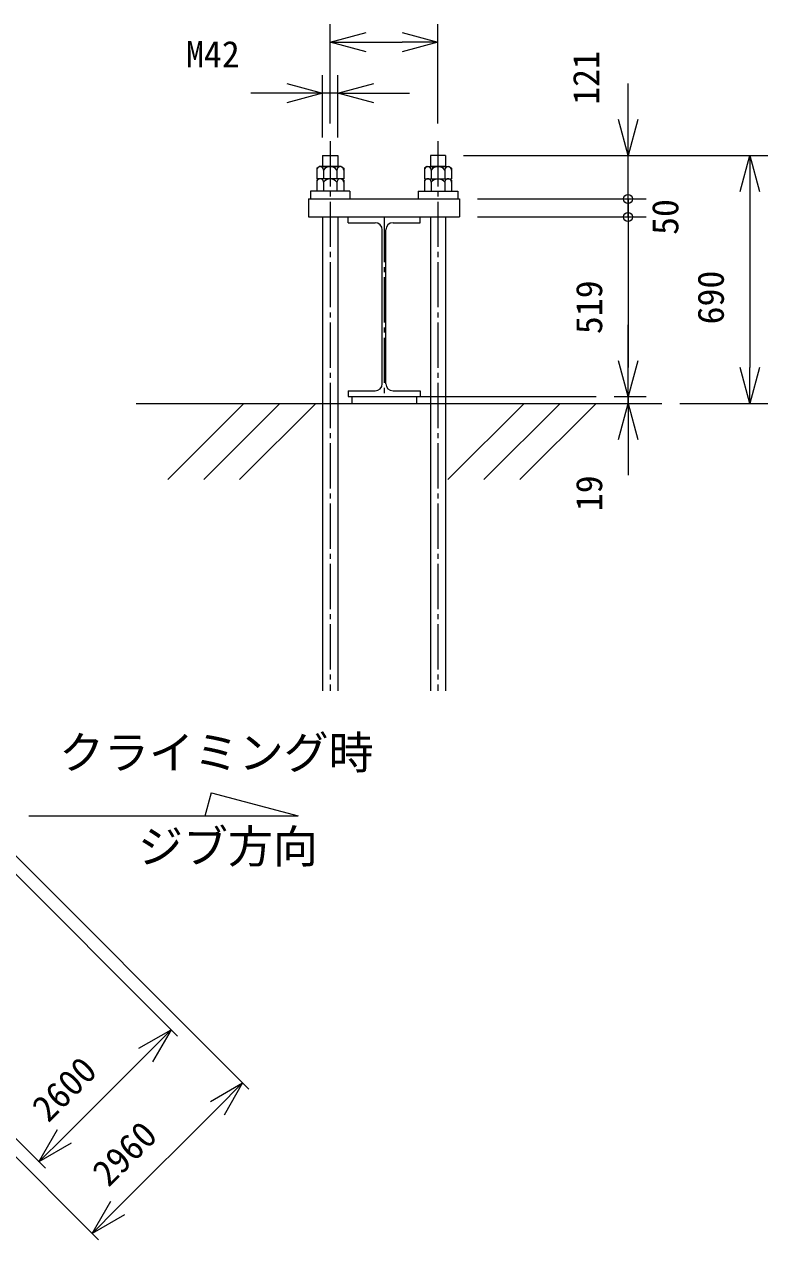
# Model space of a CAD drawing. Units: millimetres, scale not verified. Extents: x -21826 to 21577, y -29973 to 32685.
# Drawn here: x -12519 to -2174, y -29973 to -13060 of the extents above; entities that cross this region are included whole.
import ezdxf
from ezdxf.enums import TextEntityAlignment as Align

# ---------------------------------------------------------------- set-up
doc = ezdxf.new("R2010")
doc.units = ezdxf.units.MM
doc.header["$LTSCALE"] = 70
doc.linetypes.add('CHAIN2', pattern=[12, 9, -1, 1, -1])
for name, color, linetype, lineweight in [('0-2_05 寸法', 3, 'Continuous', 18), ('0-4_10 当社外形線', 7, 'Continuous', 18), ('0-5_12 当社中心線', 7, 'CHAIN2', 18), ('0-7_20 躯体__土木__外形線', 7, 'Continuous', 18)]:
    doc.layers.add(name, color=color, linetype=linetype, lineweight=lineweight)
doc.styles.add('ＭＳ ゴシック', font='')
doc.styles.get('ＭＳ ゴシック').set_extended_font_data('MS Gothic')

msp = doc.modelspace()

# ---------------------------------------------------------------- linework, layer by layer
at = {"layer": '0-2_05 寸法', "color": 7}
for p, q in [((-8262.01, -14438.72), (-8262.01, -13060.27)), ((-6762.01, -14438.72), (-6762.01, -13060.27)), ((-8262.01, -13310.27), (-7762.01, -13310.27)), ((-7762.01, -13310.27), (-7262.01, -13310.27)), ((-6762.01, -13310.27), (-7262.01, -13310.27)), ((-8367.01, -14636.14), (-8367.01, -13768.91)), ((-8157.01, -14636.14), (-8157.01, -13768.91)), ((-8867.01, -14018.91), (-9367.01, -14018.91)), ((-8367.01, -14018.91), (-8867.01, -14018.91)), ((-8157.01, -14018.91), (-8367.01, -14018.91)), ((-8157.01, -14018.91), (-7657.01, -14018.91)), ((-7657.01, -14018.91), (-7157.01, -14018.91)), ((-4116.74, -14386.14), (-4116.74, -13886.14)), ((-4116.74, -14886.14), (-4116.74, -14386.14)), ((-6407.01, -14886.14), (-3866.74, -14886.14)), ((-6407.01, -14886.14), (-2173.7, -14886.14)), ((-4116.74, -15491.14), (-4116.74, -14886.14)), ((-4116.74, -15491.14), (-4116.74, -14991.14)), ((-2423.7, -14886.14), (-2423.7, -15386.14)), ((-2423.7, -15386.14), (-2423.7, -17836.14)), ((-6212.01, -15491.14), (-3866.74, -15491.14)), ((-6212.01, -15491.14), (-3866.74, -15491.14)), ((-4116.74, -15491.14), (-4116.74, -15991.14)), ((-4116.74, -15741.14), (-4116.74, -15491.14)), ((-6212.01, -15741.14), (-3866.74, -15741.14)), ((-6212.01, -15741.14), (-3866.74, -15741.14)), ((-4116.74, -15741.14), (-4116.74, -16241.14)), ((-4116.74, -15741.14), (-4116.74, -17836.14)), ((-4116.74, -17741.14), (-4116.74, -17241.14)), ((-4116.74, -18241.14), (-4116.74, -17741.14)), ((-4116.74, -18336.14), (-4116.74, -17836.14)), ((-2423.7, -18336.14), (-2423.7, -17836.14)), ((-7007.01, -18241.14), (-4559.51, -18241.14)), ((-4309.51, -18241.14), (-3866.74, -18241.14)), ((-4116.74, -18241.14), (-4116.74, -18336.14)), ((-6652.01, -18336.14), (-4559.51, -18336.14)), ((-4116.74, -18336.14), (-4116.74, -18836.14)), ((-4116.74, -18336.14), (-4116.74, -18836.14)), ((-4080.8, -18336.14), (-3866.74, -18336.14)), ((-3894.81, -18336.14), (-3866.74, -18336.14)), ((-3396.55, -18336.14), (-2173.7, -18336.14)), ((-4116.74, -18836.14), (-4116.74, -19336.14)), ((-4116.74, -18836.14), (-4116.74, -19336.14)), ((-14193.21, -23333.74), (-10387.94, -27139)), ((-13994.98, -23276.93), (-9391.93, -27879.98)), ((-10000.3, -24075.97), (-9913.45, -23751.85)), ((-9914.26, -23752.47), (-8706.94, -24075.97)), ((-12456.94, -24075.97), (-8706.94, -24075.97)), ((-16031.21, -25171.74), (-12225.94, -28977)), ((-16088.01, -25369.97), (-11484.97, -29973.02)), ((-10476.33, -27050.62), (-10829.89, -27404.17)), ((-10829.89, -27404.17), (-11960.78, -28535.06)), ((-9480.32, -27791.59), (-9833.87, -28145.15)), ((-9833.87, -28145.15), (-11219.8, -29531.08)), ((-12314.33, -28888.62), (-11960.78, -28535.06)), ((-11573.35, -29884.63), (-11219.8, -29531.08))]:
    msp.add_line(p, q, dxfattribs=at)
for points in [[(-7762.01, -13444.24), (-8262.01, -13310.27), (-7762.01, -13176.29)], [(-7262.01, -13176.29), (-6762.01, -13310.27), (-7262.01, -13444.24)], [(-8867.01, -13884.93), (-8367.01, -14018.91), (-8867.01, -14152.88)], [(-7657.01, -14152.88), (-8157.01, -14018.91), (-7657.01, -13884.93)], [(-3982.76, -14386.14), (-4116.74, -14886.14), (-4250.71, -14386.14)], [(-2557.67, -15386.14), (-2423.7, -14886.14), (-2289.72, -15386.14)], [(-3982.76, -17741.14), (-4116.74, -18241.14), (-4250.71, -17741.14)], [(-2289.72, -17836.14), (-2423.7, -18336.14), (-2557.67, -17836.14)], [(-4250.71, -18836.14), (-4116.74, -18336.14), (-3982.76, -18836.14)], [(-4250.71, -18836.14), (-4116.74, -18336.14), (-3982.76, -18836.14)], [(-10924.62, -27309.44), (-10476.33, -27050.62), (-10735.15, -27498.9)], [(-9928.61, -28050.41), (-9480.32, -27791.59), (-9739.14, -28239.88)], [(-11866.04, -28629.8), (-12314.33, -28888.62), (-12055.51, -28440.33)], [(-11125.07, -29625.81), (-11573.35, -29884.63), (-11314.54, -29436.34)]]:
    msp.add_lwpolyline(points, dxfattribs=at)
for centre in [(-4116.74, -15491.14), (-4116.74, -15491.14), (-4116.74, -15741.14), (-4116.74, -15741.14)]:
    msp.add_circle(centre, 62.5, dxfattribs=at)
at = {"layer": '0-4_10 当社外形線'}
for p, q in [((-8449.64, -15059.98), (-8417.01, -15041.14)), ((-8107.01, -15041.14), (-8417.01, -15041.14)), ((-8367.01, -14886.14), (-8157.01, -14886.14)), ((-8367.01, -14886.14), (-8367.01, -15041.14)), ((-8367.01, -15041.14), (-8157.01, -15041.14)), ((-8157.01, -14886.14), (-8157.01, -15041.14)), ((-8107.01, -15041.14), (-8074.37, -15059.98)), ((-6917.01, -15041.14), (-6949.64, -15059.98)), ((-6917.01, -15041.14), (-6607.01, -15041.14)), ((-6657.01, -14886.14), (-6867.01, -14886.14)), ((-6867.01, -14886.14), (-6867.01, -15041.14)), ((-6657.01, -15041.14), (-6867.01, -15041.14)), ((-6824.37, -15059.98), (-6857.01, -15041.14)), ((-6657.01, -14886.14), (-6657.01, -15041.14)), ((-6607.01, -15041.14), (-6574.37, -15059.98)), ((-8449.64, -15059.98), (-8449.64, -15211.14)), ((-8449.64, -15229.98), (-8417.01, -15211.14)), ((-8074.37, -15211.14), (-8449.64, -15211.14)), ((-8107.01, -15211.14), (-8417.01, -15211.14)), ((-8355.82, -15088.25), (-8355.82, -15211.14)), ((-8168.19, -15088.25), (-8168.19, -15211.14)), ((-8107.01, -15211.14), (-8074.37, -15229.98)), ((-8074.37, -15059.98), (-8074.37, -15211.14)), ((-6949.64, -15059.98), (-6949.64, -15211.14)), ((-6917.01, -15211.14), (-6949.64, -15229.98)), ((-6949.64, -15211.14), (-6574.37, -15211.14)), ((-6917.01, -15211.14), (-6607.01, -15211.14)), ((-6824.37, -15229.98), (-6857.01, -15211.14)), ((-6855.82, -15088.25), (-6855.82, -15211.14)), ((-6668.19, -15088.25), (-6668.19, -15211.14)), ((-6607.01, -15211.14), (-6574.37, -15229.98)), ((-6574.37, -15059.98), (-6574.37, -15211.14)), ((-7987.01, -15381.14), (-8537.01, -15381.14)), ((-8537.01, -15381.14), (-8537.01, -15491.14)), ((-8449.64, -15229.98), (-8449.64, -15381.14)), ((-8355.82, -15258.25), (-8355.82, -15381.14)), ((-8168.19, -15258.25), (-8168.19, -15381.14)), ((-8074.37, -15229.98), (-8074.37, -15381.14)), ((-7987.01, -15381.14), (-7987.01, -15491.14)), ((-7037.01, -15381.14), (-6487.01, -15381.14)), ((-7037.01, -15381.14), (-7037.01, -15491.14)), ((-6949.64, -15229.98), (-6949.64, -15381.14)), ((-6855.82, -15258.25), (-6855.82, -15381.14)), ((-6668.19, -15258.25), (-6668.19, -15381.14)), ((-6574.37, -15229.98), (-6574.37, -15381.14)), ((-6487.01, -15381.14), (-6487.01, -15491.14)), ((-8562.01, -15491.14), (-8562.01, -15741.14)), ((-8562.01, -15491.14), (-6462.01, -15491.14)), ((-6462.01, -15491.14), (-6462.01, -15741.14)), ((-8562.01, -15741.14), (-6462.01, -15741.14)), ((-8367.01, -15741.14), (-8367.01, -22336.14)), ((-8157.01, -15741.14), (-8157.01, -22336.14)), ((-8012.01, -15741.14), (-7012.01, -15741.14)), ((-8012.01, -15821.14), (-8012.01, -15741.14)), ((-8012.01, -15821.14), (-7637.01, -15821.14)), ((-6867.01, -15741.14), (-6867.01, -22336.14)), ((-6657.01, -15741.14), (-6657.01, -22336.14)), ((-7537.01, -18061.14), (-7537.01, -15921.14)), ((-7487.01, -18061.14), (-7487.01, -15921.14)), ((-8012.01, -18161.14), (-8012.01, -18241.14)), ((-8012.01, -18161.14), (-7637.01, -18161.14)), ((-8012.01, -18241.14), (-7012.01, -18241.14)), ((-7962.01, -18241.14), (-7062.01, -18241.14)), ((-7962.01, -18241.14), (-7962.01, -18336.14)), ((-7387.01, -18161.14), (-7012.01, -18161.14)), ((-7062.01, -18241.14), (-7062.01, -18336.14)), ((-7012.01, -18161.14), (-7012.01, -18241.14)), ((-7962.01, -18336.14), (-7062.01, -18336.14))]:
    msp.add_line(p, q, dxfattribs=at)
msp.add_lwpolyline([(-7387.01, -15821.14), (-7012.01, -15821.14), (-7012.01, -15741.14)], dxfattribs=at)
for centre, radius, start, end in [((-8402.73, -15088.05), 46.91, 359.75589, 180.24411), ((-8262.01, -15158.11), 116.98, 36.67436, 143.32564), ((-8121.28, -15088.05), 46.91, 359.75589, 180.24411), ((-6902.73, -15088.05), 46.91, 359.75589, 180.24411), ((-6762.01, -15158.11), 116.98, 36.67436, 143.32564), ((-6621.28, -15088.05), 46.91, 359.75589, 180.24411), ((-8402.73, -15258.05), 46.91, 359.75589, 180.24411), ((-8262.01, -15328.11), 116.98, 36.67436, 143.32564), ((-8121.28, -15258.05), 46.91, 359.75589, 180.24411), ((-6902.73, -15258.05), 46.91, 359.75589, 180.24411), ((-6762.01, -15328.11), 116.98, 36.67436, 143.32564), ((-6621.28, -15258.05), 46.91, 359.75589, 180.24411), ((-7637.01, -15921.14), 100, 0, 90), ((-7387.01, -15921.14), 100, 90, 180), ((-7637.01, -18061.14), 100, 270, 0), ((-7387.01, -18061.14), 100, 180, 270)]:
    msp.add_arc(centre, radius, start, end, dxfattribs=at)
at = {"layer": '0-5_12 当社中心線'}
for p, q in [((-8262.01, -14688.72), (-8262.01, -22336.14)), ((-6762.01, -14688.72), (-6762.01, -22336.14)), ((-7512.01, -15741.14), (-7512.01, -18241.14))]:
    msp.add_line(p, q, dxfattribs=at)
at = {"layer": '0-7_20 躯体__土木__外形線'}
for p, q in [((-10962.01, -18336.14), (-7962.01, -18336.14)), ((-10522.67, -19396.8), (-9462.01, -18336.14)), ((-10022.67, -19396.8), (-8962.01, -18336.14)), ((-9522.67, -19396.8), (-8462.01, -18336.14)), ((-7062.01, -18336.14), (-4062.01, -18336.14)), ((-6647.01, -18336.14), (-3646.55, -18336.14)), ((-6622.67, -19396.8), (-5562.01, -18336.14)), ((-6122.67, -19396.8), (-5062.01, -18336.14)), ((-5622.67, -19396.8), (-4562.01, -18336.14))]:
    msp.add_line(p, q, dxfattribs=at)

# ---------------------------------------------------------------- texts
at = {"layer": '0-2_05 寸法', "color": 7, "style": 'ＭＳ ゴシック'}
for s, height, p in [('M42', 366.6, (-10268.88, -13768.91)), ('クライミング時', 458.2, (-12033.97, -23559.97)), ('ジブ方向', 458.2, (-10935.14, -24867.66))]:
    msp.add_text(s, height=height, dxfattribs=at).set_placement(p, align=Align.BOTTOM_LEFT)
for s, rotation, p in [('121', 90, (-4408.24, -14180.42)), ('50', 90, (-3307.35, -15991.14)), ('690', 90, (-2673.7, -17236.14)), ('519', 90, (-4366.74, -17371.97)), ('19', 90, (-4366.74, -19835.92)), ('2600', 45, (-12108.33, -28435.13)), ('2960', 45, (-11269.3, -29333.09))]:
    msp.add_text(s, height=366.6, rotation=rotation, dxfattribs=at).set_placement(p, align=Align.BOTTOM_LEFT)

doc.saveas('drawing.dxf')
